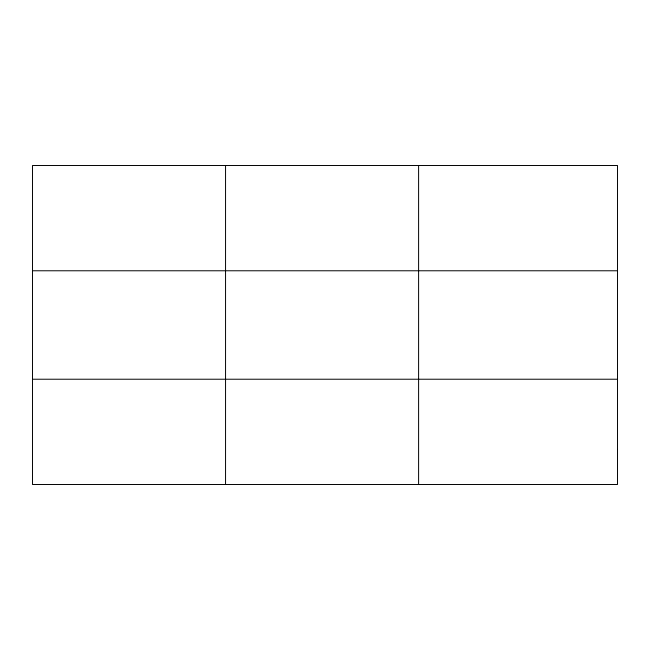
<?xml version="1.0" encoding="UTF-8"?>
<svg xmlns="http://www.w3.org/2000/svg" width="650" height="650" viewBox="0 0 650 650"><rect width="100%" height="100%" fill="white"/><g stroke="black" fill="none" stroke-linecap="round" stroke-linejoin="round"><path stroke-width="0.97" d="M225.55 165.498L225.55 484.502M418.6 165.498L418.6 484.502M32.5 270.774L617.5 270.774M32.5 379.226L617.5 379.226M617.5 449.41L617.5 484.502L32.5 484.502L32.5 165.498L617.5 165.498L617.5 449.41"/></g></svg>
